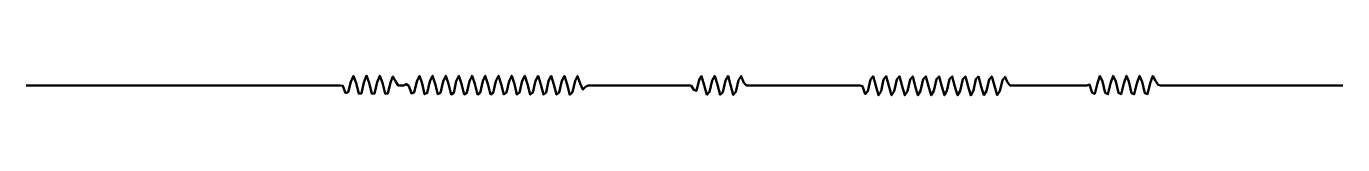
# Model space of a CAD drawing. Extents: x -47 to 452, y 172 to 669.
# Drawn here: x -47.1 to 451.9, y 452.4 to 459.8 of the extents above; entities that cross this region are included whole.
import ezdxf

# ---------------------------------------------------------------- set-up
doc = ezdxf.new("R2010")
doc.units = 0
doc.header["$MEASUREMENT"] = 0
doc.layers.add('Capa 1', color=7, linetype='Continuous', lineweight=0)

# ---------------------------------------------------------------- blocks, each defined once
blk = doc.blocks.new('Block_0')
at = {"layer": 'Capa 1', "color": 18, "lineweight": 50, "true_color": 0x000000}
blk.add_open_spline([(-47.14, 456.06), (-47.14, 456.06), (-46.14, 456.06), (-46.14, 456.06), (-46.14, 456.06), (-45.14, 456.06), (-45.14, 456.06), (-45.14, 456.06), (-44.14, 456.06), (-44.14, 456.06), (-44.14, 456.06), (-43.14, 456.06), (-43.14, 456.06), (-43.14, 456.06), (-42.14, 456.06), (-42.14, 456.06), (-42.14, 456.06), (-41.14, 456.06), (-41.14, 456.06), (-41.14, 456.06), (-40.14, 456.06), (-40.14, 456.06), (-40.14, 456.06), (-39.14, 456.06), (-39.14, 456.06), (-39.14, 456.06), (-38.14, 456.06), (-38.14, 456.06), (-38.14, 456.06), (-37.14, 456.06), (-37.14, 456.06), (-37.14, 456.06), (-36.14, 456.06), (-36.14, 456.06), (-36.14, 456.06), (-35.14, 456.06), (-35.14, 456.06), (-35.14, 456.06), (-34.14, 456.06), (-34.14, 456.06), (-34.14, 456.06), (-33.14, 456.06), (-33.14, 456.06), (-33.14, 456.06), (-32.14, 456.06), (-32.14, 456.06), (-32.14, 456.06), (-31.14, 456.06), (-31.14, 456.06), (-31.14, 456.06), (-30.14, 456.06), (-30.14, 456.06), (-30.14, 456.06), (-29.14, 456.06), (-29.14, 456.06), (-29.14, 456.06), (-28.14, 456.06), (-28.14, 456.06), (-28.14, 456.06), (-27.14, 456.06), (-27.14, 456.06), (-27.14, 456.06), (-26.14, 456.06), (-26.14, 456.06), (-26.14, 456.06), (-25.14, 456.06), (-25.14, 456.06), (-25.14, 456.06), (-24.14, 456.06), (-24.14, 456.06), (-24.14, 456.06), (-23.14, 456.06), (-23.14, 456.06), (-23.14, 456.06), (-22.14, 456.06), (-22.14, 456.06), (-22.14, 456.06), (-21.14, 456.06), (-21.14, 456.06), (-21.14, 456.06), (-20.14, 456.06), (-20.14, 456.06), (-20.14, 456.06), (-19.14, 456.06), (-19.14, 456.06), (-19.14, 456.06), (-18.14, 456.06), (-18.14, 456.06), (-18.14, 456.06), (-17.14, 456.06), (-17.14, 456.06), (-17.14, 456.06), (-16.14, 456.06), (-16.14, 456.06), (-16.14, 456.06), (-15.14, 456.06), (-15.14, 456.06), (-15.14, 456.06), (-14.14, 456.06), (-14.14, 456.06), (-14.14, 456.06), (-13.14, 456.06), (-13.14, 456.06), (-13.14, 456.06), (-12.14, 456.06), (-12.14, 456.06), (-12.14, 456.06), (-11.14, 456.06), (-11.14, 456.06), (-11.14, 456.06), (-10.14, 456.06), (-10.14, 456.06), (-10.14, 456.06), (-9.14, 456.06), (-9.14, 456.06), (-9.14, 456.06), (-8.14, 456.06), (-8.14, 456.06), (-8.14, 456.06), (-7.14, 456.06), (-7.14, 456.06), (-7.14, 456.06), (-6.14, 456.06), (-6.14, 456.06), (-6.14, 456.06), (-5.14, 456.06), (-5.14, 456.06), (-5.14, 456.06), (-4.14, 456.06), (-4.14, 456.06), (-4.14, 456.06), (-3.14, 456.06), (-3.14, 456.06), (-3.14, 456.06), (-2.14, 456.06), (-2.14, 456.06), (-2.14, 456.06), (-1.14, 456.06), (-1.14, 456.06), (-1.14, 456.06), (-0.14, 456.06), (-0.14, 456.06), (-0.14, 456.06), (0.86, 456.06), (0.86, 456.06), (0.86, 456.06), (1.86, 456.06), (1.86, 456.06), (1.86, 456.06), (2.86, 456.06), (2.86, 456.06), (2.86, 456.06), (3.86, 456.06), (3.86, 456.06), (3.86, 456.06), (4.86, 456.06), (4.86, 456.06), (4.86, 456.06), (5.86, 456.06), (5.86, 456.06), (5.86, 456.06), (6.86, 456.06), (6.86, 456.06), (6.86, 456.06), (7.86, 456.06), (7.86, 456.06), (7.86, 456.06), (8.86, 456.06), (8.86, 456.06), (8.86, 456.06), (9.86, 456.06), (9.86, 456.06), (9.86, 456.06), (10.86, 456.06), (10.86, 456.06), (10.86, 456.06), (11.86, 456.06), (11.86, 456.06), (11.86, 456.06), (12.86, 456.06), (12.86, 456.06), (12.86, 456.06), (13.86, 456.06), (13.86, 456.06), (13.86, 456.06), (14.86, 456.06), (14.86, 456.06), (14.86, 456.06), (15.86, 456.06), (15.86, 456.06), (15.86, 456.06), (16.86, 456.06), (16.86, 456.06), (16.86, 456.06), (17.86, 456.06), (17.86, 456.06), (17.86, 456.06), (18.86, 456.06), (18.86, 456.06), (18.86, 456.06), (19.86, 456.06), (19.86, 456.06), (19.86, 456.06), (20.86, 456.06), (20.86, 456.06), (20.86, 456.06), (21.86, 456.06), (21.86, 456.06), (21.86, 456.06), (22.86, 456.06), (22.86, 456.06), (22.86, 456.06), (23.86, 456.06), (23.86, 456.06), (23.86, 456.06), (24.86, 456.06), (24.86, 456.06), (24.86, 456.06), (25.86, 456.06), (25.86, 456.06), (25.86, 456.06), (26.86, 456.06), (26.86, 456.06), (26.86, 456.06), (27.86, 456.06), (27.86, 456.06), (27.86, 456.06), (28.86, 456.06), (28.86, 456.06), (28.86, 456.06), (29.86, 456.06), (29.86, 456.06), (29.86, 456.06), (30.86, 456.06), (30.86, 456.06), (30.86, 456.06), (31.86, 456.06), (31.86, 456.06), (31.86, 456.06), (32.86, 456.06), (32.86, 456.06), (32.86, 456.06), (33.86, 456.06), (33.86, 456.06), (33.86, 456.06), (34.86, 456.06), (34.86, 456.06), (34.86, 456.06), (35.86, 456.06), (35.86, 456.06), (35.86, 456.06), (36.86, 456.06), (36.86, 456.06), (36.86, 456.06), (37.86, 456.06), (37.86, 456.06), (37.86, 456.06), (38.86, 456.06), (38.86, 456.06), (38.86, 456.06), (39.86, 456.06), (39.86, 456.06), (39.86, 456.06), (40.86, 456.06), (40.86, 456.06), (40.86, 456.06), (41.86, 456.06), (41.86, 456.06), (41.86, 456.06), (42.86, 456.06), (42.86, 456.06), (42.86, 456.06), (43.86, 456.06), (43.86, 456.06), (43.86, 456.06), (44.86, 456.06), (44.86, 456.06), (44.86, 456.06), (45.86, 456.06), (45.86, 456.06), (45.86, 456.06), (46.86, 456.06), (46.86, 456.06), (46.86, 456.06), (47.86, 456.06), (47.86, 456.06), (47.86, 456.06), (48.86, 456.06), (48.86, 456.06), (48.86, 456.06), (49.86, 456.06), (49.86, 456.06), (49.86, 456.06), (50.86, 456.06), (50.86, 456.06), (50.86, 456.06), (51.86, 456.06), (51.86, 456.06), (51.86, 456.06), (52.86, 456.06), (52.86, 456.06), (52.86, 456.06), (53.86, 456.06), (53.86, 456.06), (53.86, 456.06), (54.86, 456.06), (54.86, 456.06), (54.86, 456.06), (55.86, 456.06), (55.86, 456.06), (55.86, 456.06), (56.86, 456.06), (56.86, 456.06), (56.86, 456.06), (57.86, 456.06), (57.86, 456.06), (57.86, 456.06), (58.86, 456.06), (58.86, 456.06), (58.86, 456.06), (59.86, 456.06), (59.86, 456.06), (59.86, 456.06), (60.86, 456.06), (60.86, 456.06), (60.86, 456.06), (61.86, 456.06), (61.86, 456.06), (61.86, 456.06), (62.86, 456.06), (62.86, 456.06), (62.86, 456.06), (63.86, 456.06), (63.86, 456.06), (63.86, 456.06), (64.86, 456.06), (64.86, 456.06), (64.86, 456.06), (65.86, 456.06), (65.86, 456.06), (65.86, 456.06), (66.86, 456.06), (66.86, 456.06), (66.86, 456.06), (67.86, 456.06), (67.86, 456.06), (67.86, 456.06), (68.86, 456.06), (68.86, 456.06), (68.86, 456.06), (69.86, 456.06), (69.86, 456.06), (69.86, 456.06), (70.86, 456.06), (70.86, 456.06), (70.86, 456.06), (71.86, 456.06), (71.86, 456.06), (71.86, 456.06), (72.86, 455.98), (72.86, 455.98), (72.86, 455.98), (73.86, 453.24), (73.86, 453.24), (73.86, 453.24), (74.86, 453.56), (74.86, 453.56), (74.86, 453.56), (75.86, 457.53), (75.86, 457.53), (75.86, 457.53), (76.86, 459.75), (76.86, 459.75), (76.86, 459.75), (77.86, 457.05), (77.86, 457.05), (77.86, 457.05), (78.86, 453.04), (78.86, 453.04), (78.86, 453.04), (79.86, 453.05), (79.86, 453.05), (79.86, 453.05), (80.86, 457.28), (80.86, 457.28), (80.86, 457.28), (81.86, 459.84), (81.86, 459.84), (81.86, 459.84), (82.86, 457.16), (82.86, 457.16), (82.86, 457.16), (83.86, 452.96), (83.86, 452.96), (83.86, 452.96), (84.86, 453.06), (84.86, 453.06), (84.86, 453.06), (85.86, 457.32), (85.86, 457.32), (85.86, 457.32), (86.86, 459.83), (86.86, 459.83), (86.86, 459.83), (87.86, 457.15), (87.86, 457.15), (87.86, 457.15), (88.86, 453.05), (88.86, 453.05), (88.86, 453.05), (89.86, 453.02), (89.86, 453.02), (89.86, 453.02), (90.86, 457.18), (90.86, 457.18), (90.86, 457.18), (91.86, 459.55), (91.86, 459.55), (91.86, 459.55), (92.86, 457.78), (92.86, 457.78), (92.86, 457.78), (93.86, 456.06), (93.86, 456.06), (93.86, 456.06), (94.86, 456.06), (94.86, 456.06), (94.86, 456.06), (95.86, 456.06), (95.86, 456.06), (95.86, 456.06), (96.86, 456.62), (96.86, 456.62), (96.86, 456.62), (97.86, 455.97), (97.86, 455.97), (97.86, 455.97), (98.86, 453.13), (98.86, 453.13), (98.86, 453.13), (99.86, 453.45), (99.86, 453.45), (99.86, 453.45), (100.86, 457.67), (100.86, 457.67), (100.86, 457.67), (101.86, 459.74), (101.86, 459.74), (101.86, 459.74), (102.86, 456.82), (102.86, 456.82), (102.86, 456.82), (103.86, 452.77), (103.86, 452.77), (103.86, 452.77), (104.86, 453.28), (104.86, 453.28), (104.86, 453.28), (105.86, 457.64), (105.86, 457.64), (105.86, 457.64), (106.86, 459.81), (106.86, 459.81), (106.86, 459.81), (107.86, 456.78), (107.86, 456.78), (107.86, 456.78), (108.86, 452.76), (108.86, 452.76), (108.86, 452.76), (109.86, 453.31), (109.86, 453.31), (109.86, 453.31), (110.86, 457.67), (110.86, 457.67), (110.86, 457.67), (111.86, 459.8), (111.86, 459.8), (111.86, 459.8), (112.86, 456.75), (112.86, 456.75), (112.86, 456.75), (113.86, 452.74), (113.86, 452.74), (113.86, 452.74), (114.86, 453.33), (114.86, 453.33), (114.86, 453.33), (115.86, 457.71), (115.86, 457.71), (115.86, 457.71), (116.86, 459.8), (116.86, 459.8), (116.86, 459.8), (117.86, 456.73), (117.86, 456.73), (117.86, 456.73), (118.86, 452.74), (118.86, 452.74), (118.86, 452.74), (119.86, 453.34), (119.86, 453.34), (119.86, 453.34), (120.86, 457.71), (120.86, 457.71), (120.86, 457.71), (121.86, 459.8), (121.86, 459.8), (121.86, 459.8), (122.86, 456.7), (122.86, 456.7), (122.86, 456.7), (123.86, 452.72), (123.86, 452.72), (123.86, 452.72), (124.86, 453.36), (124.86, 453.36), (124.86, 453.36), (125.86, 457.72), (125.86, 457.72), (125.86, 457.72), (126.86, 459.8), (126.86, 459.8), (126.86, 459.8), (127.86, 456.7), (127.86, 456.7), (127.86, 456.7), (128.86, 452.71), (128.86, 452.71), (128.86, 452.71), (129.86, 453.37), (129.86, 453.37), (129.86, 453.37), (130.86, 457.75), (130.86, 457.75), (130.86, 457.75), (131.86, 459.79), (131.86, 459.79), (131.86, 459.79), (132.86, 456.66), (132.86, 456.66), (132.86, 456.66), (133.86, 452.7), (133.86, 452.7), (133.86, 452.7), (134.86, 453.4), (134.86, 453.4), (134.86, 453.4), (135.86, 457.79), (135.86, 457.79), (135.86, 457.79), (136.86, 459.79), (136.86, 459.79), (136.86, 459.79), (137.86, 456.62), (137.86, 456.62), (137.86, 456.62), (138.86, 452.68), (138.86, 452.68), (138.86, 452.68), (139.86, 453.42), (139.86, 453.42), (139.86, 453.42), (140.86, 457.82), (140.86, 457.82), (140.86, 457.82), (141.86, 459.78), (141.86, 459.78), (141.86, 459.78), (142.86, 456.58), (142.86, 456.58), (142.86, 456.58), (143.86, 452.66), (143.86, 452.66), (143.86, 452.66), (144.86, 453.45), (144.86, 453.45), (144.86, 453.45), (145.86, 457.86), (145.86, 457.86), (145.86, 457.86), (146.86, 459.77), (146.86, 459.77), (146.86, 459.77), (147.86, 456.54), (147.86, 456.54), (147.86, 456.54), (148.86, 452.65), (148.86, 452.65), (148.86, 452.65), (149.86, 453.48), (149.86, 453.48), (149.86, 453.48), (150.86, 457.89), (150.86, 457.89), (150.86, 457.89), (151.86, 459.77), (151.86, 459.77), (151.86, 459.77), (152.86, 456.51), (152.86, 456.51), (152.86, 456.51), (153.86, 452.63), (153.86, 452.63), (153.86, 452.63), (154.86, 453.51), (154.86, 453.51), (154.86, 453.51), (155.86, 457.92), (155.86, 457.92), (155.86, 457.92), (156.86, 459.76), (156.86, 459.76), (156.86, 459.76), (157.86, 456.47), (157.86, 456.47), (157.86, 456.47), (158.86, 452.61), (158.86, 452.61), (158.86, 452.61), (159.86, 453.53), (159.86, 453.53), (159.86, 453.53), (160.86, 457.82), (160.86, 457.82), (160.86, 457.82), (161.86, 459.69), (161.86, 459.69), (161.86, 459.69), (162.86, 456.88), (162.86, 456.88), (162.86, 456.88), (163.86, 454.57), (163.86, 454.57), (163.86, 454.57), (164.86, 455.65), (164.86, 455.65), (164.86, 455.65), (165.86, 456.06), (165.86, 456.06), (165.86, 456.06), (166.86, 456.06), (166.86, 456.06), (166.86, 456.06), (167.86, 456.06), (167.86, 456.06), (167.86, 456.06), (168.86, 456.06), (168.86, 456.06), (168.86, 456.06), (169.86, 456.06), (169.86, 456.06), (169.86, 456.06), (170.86, 456.06), (170.86, 456.06), (170.86, 456.06), (171.86, 456.06), (171.86, 456.06), (171.86, 456.06), (172.86, 456.06), (172.86, 456.06), (172.86, 456.06), (173.86, 456.06), (173.86, 456.06), (173.86, 456.06), (174.86, 456.06), (174.86, 456.06), (174.86, 456.06), (175.86, 456.06), (175.86, 456.06), (175.86, 456.06), (176.86, 456.06), (176.86, 456.06), (176.86, 456.06), (177.86, 456.06), (177.86, 456.06), (177.86, 456.06), (178.86, 456.06), (178.86, 456.06), (178.86, 456.06), (179.86, 456.06), (179.86, 456.06), (179.86, 456.06), (180.86, 456.06), (180.86, 456.06), (180.86, 456.06), (181.86, 456.06), (181.86, 456.06), (181.86, 456.06), (182.86, 456.06), (182.86, 456.06), (182.86, 456.06), (183.86, 456.06), (183.86, 456.06), (183.86, 456.06), (184.86, 456.06), (184.86, 456.06), (184.86, 456.06), (185.86, 456.06), (185.86, 456.06), (185.86, 456.06), (186.86, 456.06), (186.86, 456.06), (186.86, 456.06), (187.86, 456.06), (187.86, 456.06), (187.86, 456.06), (188.86, 456.06), (188.86, 456.06), (188.86, 456.06), (189.86, 456.06), (189.86, 456.06), (189.86, 456.06), (190.86, 456.06), (190.86, 456.06), (190.86, 456.06), (191.86, 456.06), (191.86, 456.06), (191.86, 456.06), (192.86, 456.06), (192.86, 456.06), (192.86, 456.06), (193.86, 456.06), (193.86, 456.06), (193.86, 456.06), (194.86, 456.06), (194.86, 456.06), (194.86, 456.06), (195.86, 456.06), (195.86, 456.06), (195.86, 456.06), (196.86, 456.06), (196.86, 456.06), (196.86, 456.06), (197.86, 456.06), (197.86, 456.06), (197.86, 456.06), (198.86, 456.06), (198.86, 456.06), (198.86, 456.06), (199.86, 456.06), (199.86, 456.06), (199.86, 456.06), (200.86, 456.06), (200.86, 456.06), (200.86, 456.06), (201.86, 456.06), (201.86, 456.06), (201.86, 456.06), (202.86, 456.06), (202.86, 456.06), (202.86, 456.06), (203.86, 456.06), (203.86, 456.06), (203.86, 456.06), (204.86, 456.06), (204.86, 456.06), (204.86, 456.06), (205.86, 454.42), (205.86, 454.42), (205.86, 454.42), (206.86, 454.05), (206.86, 454.05), (206.86, 454.05), (207.86, 458.22), (207.86, 458.22), (207.86, 458.22), (208.86, 459.65), (208.86, 459.65), (208.86, 459.65), (209.86, 456.18), (209.86, 456.18), (209.86, 456.18), (210.86, 452.6), (210.86, 452.6), (210.86, 452.6), (211.86, 453.67), (211.86, 453.67), (211.86, 453.67), (212.86, 458.05), (212.86, 458.05), (212.86, 458.05), (213.86, 459.71), (213.86, 459.71), (213.86, 459.71), (214.86, 456.36), (214.86, 456.36), (214.86, 456.36), (215.86, 452.58), (215.86, 452.58), (215.86, 452.58), (216.86, 453.61), (216.86, 453.61), (216.86, 453.61), (217.86, 458.04), (217.86, 458.04), (217.86, 458.04), (218.86, 459.73), (218.86, 459.73), (218.86, 459.73), (219.86, 456.33), (219.86, 456.33), (219.86, 456.33), (220.86, 452.56), (220.86, 452.56), (220.86, 452.56), (221.86, 453.64), (221.86, 453.64), (221.86, 453.64), (222.86, 458.07), (222.86, 458.07), (222.86, 458.07), (223.86, 459.68), (223.86, 459.68), (223.86, 459.68), (224.86, 457.12), (224.86, 457.12), (224.86, 457.12), (225.86, 456.13), (225.86, 456.13), (225.86, 456.13), (226.86, 456.06), (226.86, 456.06), (226.86, 456.06), (227.86, 456.06), (227.86, 456.06), (227.86, 456.06), (228.86, 456.06), (228.86, 456.06), (228.86, 456.06), (229.86, 456.06), (229.86, 456.06), (229.86, 456.06), (230.86, 456.06), (230.86, 456.06), (230.86, 456.06), (231.86, 456.06), (231.86, 456.06), (231.86, 456.06), (232.86, 456.06), (232.86, 456.06), (232.86, 456.06), (233.86, 456.06), (233.86, 456.06), (233.86, 456.06), (234.86, 456.06), (234.86, 456.06), (234.86, 456.06), (235.86, 456.06), (235.86, 456.06), (235.86, 456.06), (236.86, 456.06), (236.86, 456.06), (236.86, 456.06), (237.86, 456.06), (237.86, 456.06), (237.86, 456.06), (238.86, 456.06), (238.86, 456.06), (238.86, 456.06), (239.86, 456.06), (239.86, 456.06), (239.86, 456.06), (240.86, 456.06), (240.86, 456.06), (240.86, 456.06), (241.86, 456.06), (241.86, 456.06), (241.86, 456.06), (242.86, 456.06), (242.86, 456.06), (242.86, 456.06), (243.86, 456.06), (243.86, 456.06), (243.86, 456.06), (244.86, 456.06), (244.86, 456.06), (244.86, 456.06), (245.86, 456.06), (245.86, 456.06), (245.86, 456.06), (246.86, 456.06), (246.86, 456.06), (246.86, 456.06), (247.86, 456.06), (247.86, 456.06), (247.86, 456.06), (248.86, 456.06), (248.86, 456.06), (248.86, 456.06), (249.86, 456.06), (249.86, 456.06), (249.86, 456.06), (250.86, 456.06), (250.86, 456.06), (250.86, 456.06), (251.86, 456.06), (251.86, 456.06), (251.86, 456.06), (252.86, 456.06), (252.86, 456.06), (252.86, 456.06), (253.86, 456.06), (253.86, 456.06), (253.86, 456.06), (254.86, 456.06), (254.86, 456.06), (254.86, 456.06), (255.86, 456.06), (255.86, 456.06), (255.86, 456.06), (256.86, 456.06), (256.86, 456.06), (256.86, 456.06), (257.86, 456.06), (257.86, 456.06), (257.86, 456.06), (258.86, 456.06), (258.86, 456.06), (258.86, 456.06), (259.86, 456.06), (259.86, 456.06), (259.86, 456.06), (260.86, 456.06), (260.86, 456.06), (260.86, 456.06), (261.86, 456.06), (261.86, 456.06), (261.86, 456.06), (262.86, 456.06), (262.86, 456.06), (262.86, 456.06), (263.86, 456.06), (263.86, 456.06), (263.86, 456.06), (264.86, 456.06), (264.86, 456.06), (264.86, 456.06), (265.86, 456.06), (265.86, 456.06), (265.86, 456.06), (266.86, 456.06), (266.86, 456.06), (266.86, 456.06), (267.86, 456.06), (267.86, 456.06), (267.86, 456.06), (268.86, 456.06), (268.86, 456.06), (268.86, 456.06), (269.86, 455.83), (269.86, 455.83), (269.86, 455.83), (270.86, 452.84), (270.86, 452.84), (270.86, 452.84), (271.86, 453.93), (271.86, 453.93), (271.86, 453.93), (272.86, 458.37), (272.86, 458.37), (272.86, 458.37), (273.86, 459.61), (273.86, 459.61), (273.86, 459.61), (274.86, 455.93), (274.86, 455.93), (274.86, 455.93), (275.86, 452.43), (275.86, 452.43), (275.86, 452.43), (276.86, 453.95), (276.86, 453.95), (276.86, 453.95), (277.86, 458.37), (277.86, 458.37), (277.86, 458.37), (278.86, 459.61), (278.86, 459.61), (278.86, 459.61), (279.86, 455.93), (279.86, 455.93), (279.86, 455.93), (280.86, 452.43), (280.86, 452.43), (280.86, 452.43), (281.86, 453.96), (281.86, 453.96), (281.86, 453.96), (282.86, 458.4), (282.86, 458.4), (282.86, 458.4), (283.86, 459.6), (283.86, 459.6), (283.86, 459.6), (284.86, 455.89), (284.86, 455.89), (284.86, 455.89), (285.86, 452.42), (285.86, 452.42), (285.86, 452.42), (286.86, 453.99), (286.86, 453.99), (286.86, 453.99), (287.86, 458.43), (287.86, 458.43), (287.86, 458.43), (288.86, 459.58), (288.86, 459.58), (288.86, 459.58), (289.86, 455.85), (289.86, 455.85), (289.86, 455.85), (290.86, 452.41), (290.86, 452.41), (290.86, 452.41), (291.86, 454.03), (291.86, 454.03), (291.86, 454.03), (292.86, 458.46), (292.86, 458.46), (292.86, 458.46), (293.86, 459.57), (293.86, 459.57), (293.86, 459.57), (294.86, 455.81), (294.86, 455.81), (294.86, 455.81), (295.86, 452.4), (295.86, 452.4), (295.86, 452.4), (296.86, 454.06), (296.86, 454.06), (296.86, 454.06), (297.86, 458.49), (297.86, 458.49), (297.86, 458.49), (298.86, 459.56), (298.86, 459.56), (298.86, 459.56), (299.86, 455.77), (299.86, 455.77), (299.86, 455.77), (300.86, 452.39), (300.86, 452.39), (300.86, 452.39), (301.86, 454.09), (301.86, 454.09), (301.86, 454.09), (302.86, 458.52), (302.86, 458.52), (302.86, 458.52), (303.86, 459.54), (303.86, 459.54), (303.86, 459.54), (304.86, 455.74), (304.86, 455.74), (304.86, 455.74), (305.86, 452.38), (305.86, 452.38), (305.86, 452.38), (306.86, 454.12), (306.86, 454.12), (306.86, 454.12), (307.86, 458.55), (307.86, 458.55), (307.86, 458.55), (308.86, 459.53), (308.86, 459.53), (308.86, 459.53), (309.86, 455.7), (309.86, 455.7), (309.86, 455.7), (310.86, 452.37), (310.86, 452.37), (310.86, 452.37), (311.86, 454.16), (311.86, 454.16), (311.86, 454.16), (312.86, 458.55), (312.86, 458.55), (312.86, 458.55), (313.86, 459.51), (313.86, 459.51), (313.86, 459.51), (314.86, 455.73), (314.86, 455.73), (314.86, 455.73), (315.86, 452.45), (315.86, 452.45), (315.86, 452.45), (316.86, 454.03), (316.86, 454.03), (316.86, 454.03), (317.86, 458.4), (317.86, 458.4), (317.86, 458.4), (318.86, 459.58), (318.86, 459.58), (318.86, 459.58), (319.86, 455.98), (319.86, 455.98), (319.86, 455.98), (320.86, 452.46), (320.86, 452.46), (320.86, 452.46), (321.86, 453.9), (321.86, 453.9), (321.86, 453.9), (322.86, 458.19), (322.86, 458.19), (322.86, 458.19), (323.86, 459.41), (323.86, 459.41), (323.86, 459.41), (324.86, 457.3), (324.86, 457.3), (324.86, 457.3), (325.86, 456.06), (325.86, 456.06), (325.86, 456.06), (326.86, 456.06), (326.86, 456.06), (326.86, 456.06), (327.86, 456.06), (327.86, 456.06), (327.86, 456.06), (328.86, 456.06), (328.86, 456.06), (328.86, 456.06), (329.86, 456.06), (329.86, 456.06), (329.86, 456.06), (330.86, 456.06), (330.86, 456.06), (330.86, 456.06), (331.86, 456.06), (331.86, 456.06), (331.86, 456.06), (332.86, 456.06), (332.86, 456.06), (332.86, 456.06), (333.86, 456.06), (333.86, 456.06), (333.86, 456.06), (334.86, 456.06), (334.86, 456.06), (334.86, 456.06), (335.86, 456.06), (335.86, 456.06), (335.86, 456.06), (336.86, 456.06), (336.86, 456.06), (336.86, 456.06), (337.86, 456.06), (337.86, 456.06), (337.86, 456.06), (338.86, 456.06), (338.86, 456.06), (338.86, 456.06), (339.86, 456.06), (339.86, 456.06), (339.86, 456.06), (340.86, 456.06), (340.86, 456.06), (340.86, 456.06), (341.86, 456.06), (341.86, 456.06), (341.86, 456.06), (342.86, 456.06), (342.86, 456.06), (342.86, 456.06), (343.86, 456.06), (343.86, 456.06), (343.86, 456.06), (344.86, 456.06), (344.86, 456.06), (344.86, 456.06), (345.86, 456.06), (345.86, 456.06), (345.86, 456.06), (346.86, 456.06), (346.86, 456.06), (346.86, 456.06), (347.86, 456.06), (347.86, 456.06), (347.86, 456.06), (348.86, 456.06), (348.86, 456.06), (348.86, 456.06), (349.86, 456.06), (349.86, 456.06), (349.86, 456.06), (350.86, 456.06), (350.86, 456.06), (350.86, 456.06), (351.86, 456.06), (351.86, 456.06), (351.86, 456.06), (352.86, 456.06), (352.86, 456.06), (352.86, 456.06), (353.86, 456.06), (353.86, 456.06), (353.86, 456.06), (354.86, 456.06), (354.86, 456.06), (354.86, 456.06), (355.86, 456.46), (355.86, 456.46), (355.86, 456.46), (356.86, 453.37), (356.86, 453.37), (356.86, 453.37), (357.86, 452.95), (357.86, 452.95), (357.86, 452.95), (358.86, 457), (358.86, 457), (358.86, 457), (359.86, 459.75), (359.86, 459.75), (359.86, 459.75), (360.86, 457.58), (360.86, 457.58), (360.86, 457.58), (361.86, 453.3), (361.86, 453.3), (361.86, 453.3), (362.86, 452.77), (362.86, 452.77), (362.86, 452.77), (363.86, 456.82), (363.86, 456.82), (363.86, 456.82), (364.86, 459.81), (364.86, 459.81), (364.86, 459.81), (365.86, 457.61), (365.86, 457.61), (365.86, 457.61), (366.86, 453.26), (366.86, 453.26), (366.86, 453.26), (367.86, 452.79), (367.86, 452.79), (367.86, 452.79), (368.86, 456.86), (368.86, 456.86), (368.86, 456.86), (369.86, 459.82), (369.86, 459.82), (369.86, 459.82), (370.86, 457.57), (370.86, 457.57), (370.86, 457.57), (371.86, 453.23), (371.86, 453.23), (371.86, 453.23), (372.86, 452.81), (372.86, 452.81), (372.86, 452.81), (373.86, 456.89), (373.86, 456.89), (373.86, 456.89), (374.86, 459.82), (374.86, 459.82), (374.86, 459.82), (375.86, 457.54), (375.86, 457.54), (375.86, 457.54), (376.86, 453.21), (376.86, 453.21), (376.86, 453.21), (377.86, 452.83), (377.86, 452.83), (377.86, 452.83), (378.86, 456.93), (378.86, 456.93), (378.86, 456.93), (379.86, 459.75), (379.86, 459.75), (379.86, 459.75), (380.86, 457.93), (380.86, 457.93), (380.86, 457.93), (381.86, 456.34), (381.86, 456.34), (381.86, 456.34), (382.86, 456.06), (382.86, 456.06), (382.86, 456.06), (383.86, 456.06), (383.86, 456.06), (383.86, 456.06), (384.86, 456.06), (384.86, 456.06), (384.86, 456.06), (385.86, 456.06), (385.86, 456.06), (385.86, 456.06), (386.86, 456.06), (386.86, 456.06), (386.86, 456.06), (387.86, 456.06), (387.86, 456.06), (387.86, 456.06), (388.86, 456.06), (388.86, 456.06), (388.86, 456.06), (389.86, 456.06), (389.86, 456.06), (389.86, 456.06), (390.86, 456.06), (390.86, 456.06), (390.86, 456.06), (391.86, 456.06), (391.86, 456.06), (391.86, 456.06), (392.86, 456.06), (392.86, 456.06), (392.86, 456.06), (393.86, 456.06), (393.86, 456.06), (393.86, 456.06), (394.86, 456.06), (394.86, 456.06), (394.86, 456.06), (395.86, 456.06), (395.86, 456.06), (395.86, 456.06), (396.86, 456.06), (396.86, 456.06), (396.86, 456.06), (397.86, 456.06), (397.86, 456.06), (397.86, 456.06), (398.86, 456.06), (398.86, 456.06), (398.86, 456.06), (399.86, 456.06), (399.86, 456.06), (399.86, 456.06), (400.86, 456.06), (400.86, 456.06), (400.86, 456.06), (401.86, 456.06), (401.86, 456.06), (401.86, 456.06), (402.86, 456.06), (402.86, 456.06), (402.86, 456.06), (403.86, 456.06), (403.86, 456.06), (403.86, 456.06), (404.86, 456.06), (404.86, 456.06), (404.86, 456.06), (405.86, 456.06), (405.86, 456.06), (405.86, 456.06), (406.86, 456.06), (406.86, 456.06), (406.86, 456.06), (407.86, 456.06), (407.86, 456.06), (407.86, 456.06), (408.86, 456.06), (408.86, 456.06), (408.86, 456.06), (409.86, 456.06), (409.86, 456.06), (409.86, 456.06), (410.86, 456.06), (410.86, 456.06), (410.86, 456.06), (411.86, 456.06), (411.86, 456.06), (411.86, 456.06), (412.86, 456.06), (412.86, 456.06), (412.86, 456.06), (413.86, 456.06), (413.86, 456.06), (413.86, 456.06), (414.86, 456.06), (414.86, 456.06), (414.86, 456.06), (415.86, 456.06), (415.86, 456.06), (415.86, 456.06), (416.86, 456.06), (416.86, 456.06), (416.86, 456.06), (417.86, 456.06), (417.86, 456.06), (417.86, 456.06), (418.86, 456.06), (418.86, 456.06), (418.86, 456.06), (419.86, 456.06), (419.86, 456.06), (419.86, 456.06), (420.86, 456.06), (420.86, 456.06), (420.86, 456.06), (421.86, 456.06), (421.86, 456.06), (421.86, 456.06), (422.86, 456.06), (422.86, 456.06), (422.86, 456.06), (423.86, 456.06), (423.86, 456.06), (423.86, 456.06), (424.86, 456.06), (424.86, 456.06), (424.86, 456.06), (425.86, 456.06), (425.86, 456.06), (425.86, 456.06), (426.86, 456.06), (426.86, 456.06), (426.86, 456.06), (427.86, 456.06), (427.86, 456.06), (427.86, 456.06), (428.86, 456.06), (428.86, 456.06), (428.86, 456.06), (429.86, 456.06), (429.86, 456.06), (429.86, 456.06), (430.86, 456.06), (430.86, 456.06), (430.86, 456.06), (431.86, 456.06), (431.86, 456.06), (431.86, 456.06), (432.86, 456.06), (432.86, 456.06), (432.86, 456.06), (433.86, 456.06), (433.86, 456.06), (433.86, 456.06), (434.86, 456.06), (434.86, 456.06), (434.86, 456.06), (435.86, 456.06), (435.86, 456.06), (435.86, 456.06), (436.86, 456.06), (436.86, 456.06), (436.86, 456.06), (437.86, 456.06), (437.86, 456.06), (437.86, 456.06), (438.86, 456.06), (438.86, 456.06), (438.86, 456.06), (439.86, 456.06), (439.86, 456.06), (439.86, 456.06), (440.86, 456.06), (440.86, 456.06), (440.86, 456.06), (441.86, 456.06), (441.86, 456.06), (441.86, 456.06), (442.86, 456.06), (442.86, 456.06), (442.86, 456.06), (443.86, 456.06), (443.86, 456.06), (443.86, 456.06), (444.86, 456.06), (444.86, 456.06), (444.86, 456.06), (445.86, 456.06), (445.86, 456.06), (445.86, 456.06), (446.86, 456.06), (446.86, 456.06), (446.86, 456.06), (447.86, 456.06), (447.86, 456.06), (447.86, 456.06), (448.86, 456.06), (448.86, 456.06), (448.86, 456.06), (449.86, 456.06), (449.86, 456.06), (449.86, 456.06), (450.86, 456.06), (450.86, 456.06), (450.86, 456.06), (451.86, 456.06), (451.86, 456.06)], degree=3, knots=[0, 0, 0, 0, 1, 1, 1, 2, 2, 2, 3, 3, 3, 4, 4, 4, 5, 5, 5, 6, 6, 6, 7, 7, 7, 8, 8, 8, 9, 9, 9, 10, 10, 10, 11, 11, 11, 12, 12, 12, 13, 13, 13, 14, 14, 14, 15, 15, 15, 16, 16, 16, 17, 17, 17, 18, 18, 18, 19, 19, 19, 20, 20, 20, 21, 21, 21, 22, 22, 22, 23, 23, 23, 24, 24, 24, 25, 25, 25, 26, 26, 26, 27, 27, 27, 28, 28, 28, 29, 29, 29, 30, 30, 30, 31, 31, 31, 32, 32, 32, 33, 33, 33, 34, 34, 34, 35, 35, 35, 36, 36, 36, 37, 37, 37, 38, 38, 38, 39, 39, 39, 40, 40, 40, 41, 41, 41, 42, 42, 42, 43, 43, 43, 44, 44, 44, 45, 45, 45, 46, 46, 46, 47, 47, 47, 48, 48, 48, 49, 49, 49, 50, 50, 50, 51, 51, 51, 52, 52, 52, 53, 53, 53, 54, 54, 54, 55, 55, 55, 56, 56, 56, 57, 57, 57, 58, 58, 58, 59, 59, 59, 60, 60, 60, 61, 61, 61, 62, 62, 62, 63, 63, 63, 64, 64, 64, 65, 65, 65, 66, 66, 66, 67, 67, 67, 68, 68, 68, 69, 69, 69, 70, 70, 70, 71, 71, 71, 72, 72, 72, 73, 73, 73, 74, 74, 74, 75, 75, 75, 76, 76, 76, 77, 77, 77, 78, 78, 78, 79, 79, 79, 80, 80, 80, 81, 81, 81, 82, 82, 82, 83, 83, 83, 84, 84, 84, 85, 85, 85, 86, 86, 86, 87, 87, 87, 88, 88, 88, 89, 89, 89, 90, 90, 90, 91, 91, 91, 92, 92, 92, 93, 93, 93, 94, 94, 94, 95, 95, 95, 96, 96, 96, 97, 97, 97, 98, 98, 98, 99, 99, 99, 100, 100, 100, 101, 101, 101, 102, 102, 102, 103, 103, 103, 104, 104, 104, 105, 105, 105, 106, 106, 106, 107, 107, 107, 108, 108, 108, 109, 109, 109, 110, 110, 110, 111, 111, 111, 112, 112, 112, 113, 113, 113, 114, 114, 114, 115, 115, 115, 116, 116, 116, 117, 117, 117, 118, 118, 118, 119, 119, 119, 120, 120, 120, 121, 121, 121, 122, 122, 122, 123, 123, 123, 124, 124, 124, 125, 125, 125, 126, 126, 126, 127, 127, 127, 128, 128, 128, 129, 129, 129, 130, 130, 130, 131, 131, 131, 132, 132, 132, 133, 133, 133, 134, 134, 134, 135, 135, 135, 136, 136, 136, 137, 137, 137, 138, 138, 138, 139, 139, 139, 140, 140, 140, 141, 141, 141, 142, 142, 142, 143, 143, 143, 144, 144, 144, 145, 145, 145, 146, 146, 146, 147, 147, 147, 148, 148, 148, 149, 149, 149, 150, 150, 150, 151, 151, 151, 152, 152, 152, 153, 153, 153, 154, 154, 154, 155, 155, 155, 156, 156, 156, 157, 157, 157, 158, 158, 158, 159, 159, 159, 160, 160, 160, 161, 161, 161, 162, 162, 162, 163, 163, 163, 164, 164, 164, 165, 165, 165, 166, 166, 166, 167, 167, 167, 168, 168, 168, 169, 169, 169, 170, 170, 170, 171, 171, 171, 172, 172, 172, 173, 173, 173, 174, 174, 174, 175, 175, 175, 176, 176, 176, 177, 177, 177, 178, 178, 178, 179, 179, 179, 180, 180, 180, 181, 181, 181, 182, 182, 182, 183, 183, 183, 184, 184, 184, 185, 185, 185, 186, 186, 186, 187, 187, 187, 188, 188, 188, 189, 189, 189, 190, 190, 190, 191, 191, 191, 192, 192, 192, 193, 193, 193, 194, 194, 194, 195, 195, 195, 196, 196, 196, 197, 197, 197, 198, 198, 198, 199, 199, 199, 200, 200, 200, 201, 201, 201, 202, 202, 202, 203, 203, 203, 204, 204, 204, 205, 205, 205, 206, 206, 206, 207, 207, 207, 208, 208, 208, 209, 209, 209, 210, 210, 210, 211, 211, 211, 212, 212, 212, 213, 213, 213, 214, 214, 214, 215, 215, 215, 216, 216, 216, 217, 217, 217, 218, 218, 218, 219, 219, 219, 220, 220, 220, 221, 221, 221, 222, 222, 222, 223, 223, 223, 224, 224, 224, 225, 225, 225, 226, 226, 226, 227, 227, 227, 228, 228, 228, 229, 229, 229, 230, 230, 230, 231, 231, 231, 232, 232, 232, 233, 233, 233, 234, 234, 234, 235, 235, 235, 236, 236, 236, 237, 237, 237, 238, 238, 238, 239, 239, 239, 240, 240, 240, 241, 241, 241, 242, 242, 242, 243, 243, 243, 244, 244, 244, 245, 245, 245, 246, 246, 246, 247, 247, 247, 248, 248, 248, 249, 249, 249, 250, 250, 250, 251, 251, 251, 252, 252, 252, 253, 253, 253, 254, 254, 254, 255, 255, 255, 256, 256, 256, 257, 257, 257, 258, 258, 258, 259, 259, 259, 260, 260, 260, 261, 261, 261, 262, 262, 262, 263, 263, 263, 264, 264, 264, 265, 265, 265, 266, 266, 266, 267, 267, 267, 268, 268, 268, 269, 269, 269, 270, 270, 270, 271, 271, 271, 272, 272, 272, 273, 273, 273, 274, 274, 274, 275, 275, 275, 276, 276, 276, 277, 277, 277, 278, 278, 278, 279, 279, 279, 280, 280, 280, 281, 281, 281, 282, 282, 282, 283, 283, 283, 284, 284, 284, 285, 285, 285, 286, 286, 286, 287, 287, 287, 288, 288, 288, 289, 289, 289, 290, 290, 290, 291, 291, 291, 292, 292, 292, 293, 293, 293, 294, 294, 294, 295, 295, 295, 296, 296, 296, 297, 297, 297, 298, 298, 298, 299, 299, 299, 300, 300, 300, 301, 301, 301, 302, 302, 302, 303, 303, 303, 304, 304, 304, 305, 305, 305, 306, 306, 306, 307, 307, 307, 308, 308, 308, 309, 309, 309, 310, 310, 310, 311, 311, 311, 312, 312, 312, 313, 313, 313, 314, 314, 314, 315, 315, 315, 316, 316, 316, 317, 317, 317, 318, 318, 318, 319, 319, 319, 320, 320, 320, 321, 321, 321, 322, 322, 322, 323, 323, 323, 324, 324, 324, 325, 325, 325, 326, 326, 326, 327, 327, 327, 328, 328, 328, 329, 329, 329, 330, 330, 330, 331, 331, 331, 332, 332, 332, 333, 333, 333, 334, 334, 334, 335, 335, 335, 336, 336, 336, 337, 337, 337, 338, 338, 338, 339, 339, 339, 340, 340, 340, 341, 341, 341, 342, 342, 342, 343, 343, 343, 344, 344, 344, 345, 345, 345, 346, 346, 346, 347, 347, 347, 348, 348, 348, 349, 349, 349, 350, 350, 350, 351, 351, 351, 352, 352, 352, 353, 353, 353, 354, 354, 354, 355, 355, 355, 356, 356, 356, 357, 357, 357, 358, 358, 358, 359, 359, 359, 360, 360, 360, 361, 361, 361, 362, 362, 362, 363, 363, 363, 364, 364, 364, 365, 365, 365, 366, 366, 366, 367, 367, 367, 368, 368, 368, 369, 369, 369, 370, 370, 370, 371, 371, 371, 372, 372, 372, 373, 373, 373, 374, 374, 374, 375, 375, 375, 376, 376, 376, 377, 377, 377, 378, 378, 378, 379, 379, 379, 380, 380, 380, 381, 381, 381, 382, 382, 382, 383, 383, 383, 384, 384, 384, 385, 385, 385, 386, 386, 386, 387, 387, 387, 388, 388, 388, 389, 389, 389, 390, 390, 390, 391, 391, 391, 392, 392, 392, 393, 393, 393, 394, 394, 394, 395, 395, 395, 396, 396, 396, 397, 397, 397, 398, 398, 398, 399, 399, 399, 400, 400, 400, 401, 401, 401, 402, 402, 402, 403, 403, 403, 404, 404, 404, 405, 405, 405, 406, 406, 406, 407, 407, 407, 408, 408, 408, 409, 409, 409, 410, 410, 410, 411, 411, 411, 412, 412, 412, 413, 413, 413, 414, 414, 414, 415, 415, 415, 416, 416, 416, 417, 417, 417, 418, 418, 418, 419, 419, 419, 420, 420, 420, 421, 421, 421, 422, 422, 422, 423, 423, 423, 424, 424, 424, 425, 425, 425, 426, 426, 426, 427, 427, 427, 428, 428, 428, 429, 429, 429, 430, 430, 430, 431, 431, 431, 432, 432, 432, 433, 433, 433, 434, 434, 434, 435, 435, 435, 436, 436, 436, 437, 437, 437, 438, 438, 438, 439, 439, 439, 440, 440, 440, 441, 441, 441, 442, 442, 442, 443, 443, 443, 444, 444, 444, 445, 445, 445, 446, 446, 446, 447, 447, 447, 448, 448, 448, 449, 449, 449, 450, 450, 450, 451, 451, 451, 452, 452, 452, 453, 453, 453, 454, 454, 454, 455, 455, 455, 456, 456, 456, 457, 457, 457, 458, 458, 458, 459, 459, 459, 460, 460, 460, 461, 461, 461, 462, 462, 462, 463, 463, 463, 464, 464, 464, 465, 465, 465, 466, 466, 466, 467, 467, 467, 468, 468, 468, 469, 469, 469, 470, 470, 470, 471, 471, 471, 472, 472, 472, 473, 473, 473, 474, 474, 474, 475, 475, 475, 476, 476, 476, 477, 477, 477, 478, 478, 478, 479, 479, 479, 480, 480, 480, 481, 481, 481, 482, 482, 482, 483, 483, 483, 484, 484, 484, 485, 485, 485, 486, 486, 486, 487, 487, 487, 488, 488, 488, 489, 489, 489, 490, 490, 490, 491, 491, 491, 492, 492, 492, 493, 493, 493, 494, 494, 494, 495, 495, 495, 496, 496, 496, 497, 497, 497, 498, 498, 498, 499, 499, 499, 499], dxfattribs=at)

msp = doc.modelspace()

# ---------------------------------------------------------------- block references
at = {"layer": 'Capa 1'}
msp.add_blockref('Block_0', (0, 0), dxfattribs=at)

doc.saveas('drawing.dxf')
